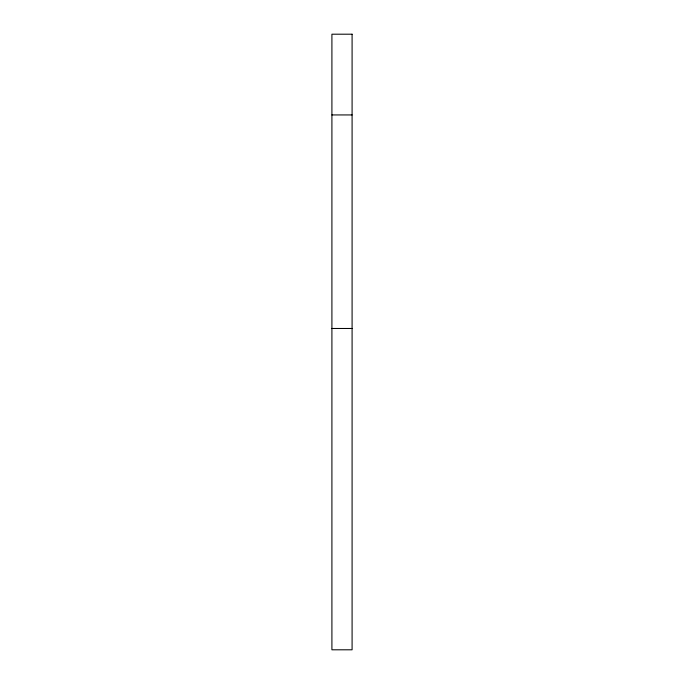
<?xml version="1.0" encoding="UTF-8"?>
<svg xmlns="http://www.w3.org/2000/svg" width="684" height="684" viewBox="0 0 684 684"><rect width="100%" height="100%" fill="white"/><g stroke="black" fill="none" stroke-linecap="round" stroke-linejoin="round"><path stroke-width="1.03" d="M331.911 114.938L352.089 114.938M331.911 328.474L352.089 328.474M352.089 34.2L331.911 34.2L331.911 649.8L352.089 649.8L352.089 34.2"/></g></svg>
